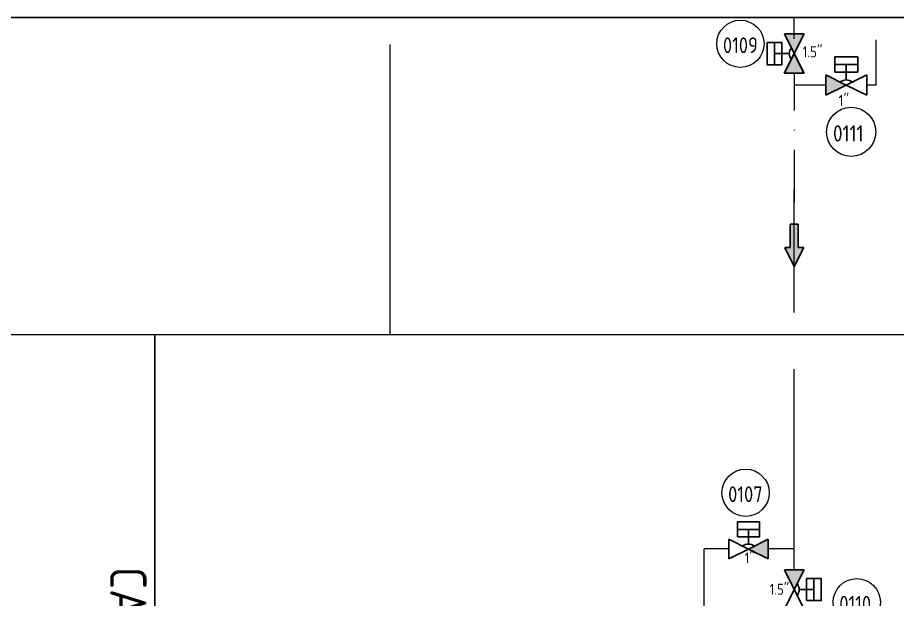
# Model space of a CAD drawing. Header units: millimetres. Extents: x -68339142 to 208, y -167 to 82456658.
# Drawn here: x -68336033 to -68335377, y 82449165 to 82449598 of the extents above; entities that cross this region are included whole.
import ezdxf

# ---------------------------------------------------------------- set-up
doc = ezdxf.new("R2010")
doc.units = ezdxf.units.MM
doc.header["$MEASUREMENT"] = 0
doc.layers.add('AM_8', color=1, linetype='Continuous', lineweight=15)
for name, color, linetype in [('WFI', 100, 'Continuous'), ('压缩空气', 130, 'Continuous'), ('文字', 1, 'Continuous'), ('機器', 7, 'Continuous')]:
    doc.layers.add(name, color=color, linetype=linetype)
doc.styles.get("Standard").update_dxf_attribs({"font": 'gbenor.shx', "bigfont": 'gbcbig.shx'})

# ---------------------------------------------------------------- blocks, each defined once
blk = doc.blocks.new('*U286')
at = {"color": 0}
for p, q in [((5.62, 11.25), (-5.63, 11.25)), ((-5.63, 11.25), (0, 0)), ((0, 0), (5.62, 11.25)), ((7.03, -6.33), (7.03, 6.33)), ((7.03, 6.33), (15.47, 6.33)), ((11.25, -6.33), (11.25, 6.33)), ((11.25, 6.33), (11.25, -6.33)), ((15.47, 6.33), (15.47, -6.33)), ((-5.63, -11.25), (0, 0)), ((0, 0), (5.62, -11.25)), ((2.81, 0), (11.25, 0)), ((5.62, -11.25), (-5.63, -11.25))]:
    blk.add_line(p, q, dxfattribs=at)
blk.add_lwpolyline([(7.03, -6.33), (7.03, -6.33), (15.47, -6.33), (15.47, -6.33)], close=True, dxfattribs=at)
at = {"color": 1, "linetype": 'ByBlock', "lineweight": 9}
blk.add_circle((35.73, -7.25), 13.5, dxfattribs=at)
at = {"color": 0}
blk.add_arc((-2.81, 0), 5.62, 323.1301, 36.8699, dxfattribs=at)
at = {"color": 1, "linetype": 'ByBlock', "lineweight": 9}
for tag, p, height in [('尺寸', (-14.09, -3.01), 6.3), ('YQJ_NO', (25.74, -12.59), 9)]:
    blk.add_attdef(tag, p, '', height=height, dxfattribs=at)
for tag, p, height, flags in [('YQJ_CODE', (28.02, -4.58), 9, 2), ('YQJ_ITEMID', (12.3, -9.27), 5, 1), ('YQJ_CLASS_NAME', (12.34, -15.05), 5, 1), ('品牌', (13.52, -20.57), 5, 1), ('供电电源', (13.41, -26.42), 5, 1), ('控制方式', (13.73, -33.14), 5, 1), ('输出信号类型1', (14.15, -39.41), 5, 1), ('输出信号类型2', (13.98, -46.43), 5, 1)]:
    blk.add_attdef(tag, p, '', height=height, dxfattribs=dict(at, flags=flags))
blk = doc.blocks.new('*U43')
h = blk.add_hatch(color=256)
h.dxf.hatch_style = 1
h.paths.add_polyline_path([(5.625, 11.25), (-5.625, 11.25), (0, 0)])
at = {"color": 0}
for p, q in [((5.625, 11.25), (-5.625, 11.25)), ((-5.625, 11.25), (0, 0)), ((0, 0), (5.625, 11.25))]:
    blk.add_line(p, q, dxfattribs=at)
blk = doc.blocks.new('*U316')
at = {"color": 0}
for p, q in [((-6.33, 7.03), (-6.33, 15.47)), ((-6.33, 15.47), (6.33, 15.47)), ((6.33, 11.25), (-6.33, 11.25)), ((-6.33, 11.25), (6.33, 11.25)), ((0, 2.81), (0, 11.25)), ((0, 0), (-11.25, 5.62)), ((-11.25, 5.62), (-11.25, -5.63)), ((6.33, 7.03), (-6.33, 7.03)), ((0, 0), (11.25, 5.62)), ((11.25, 5.62), (11.25, -5.63)), ((-11.25, -5.63), (0, 0)), ((11.25, -5.63), (0, 0))]:
    blk.add_line(p, q, dxfattribs=at)
blk.add_lwpolyline([(6.33, 7.03), (6.33, 7.03), (6.33, 15.47), (6.33, 15.47)], close=True, dxfattribs=at)
at = {"color": 1, "linetype": 'ByBlock', "lineweight": 9}
blk.add_circle((2.75, -25.71), 13.5, dxfattribs=at)
at = {"color": 0}
blk.add_arc((0, -2.81), 5.62, 53.1301, 126.8699, dxfattribs=at)
at = {"color": 1, "linetype": 'ByBlock', "lineweight": 9}
for tag, p, height in [('尺寸', (-4.14, -11.63), 6.3), ('YQJ_NO', (-7.25, -31.04), 9)]:
    blk.add_attdef(tag, p, '', height=height, dxfattribs=at)
for tag, p, height, flags in [('YQJ_ITEMID', (12.3, -9.27), 5, 1), ('YQJ_CODE', (-4.97, -23.04), 9, 2), ('YQJ_CLASS_NAME', (12.34, -15.05), 5, 1), ('品牌', (13.52, -20.57), 5, 1), ('供电电源', (13.41, -26.42), 5, 1), ('控制方式', (13.73, -33.14), 5, 1), ('输出信号类型1', (14.15, -39.41), 5, 1), ('输出信号类型2', (13.98, -46.43), 5, 1)]:
    blk.add_attdef(tag, p, '', height=height, dxfattribs=dict(at, flags=flags))
blk = doc.blocks.new('*U282')
h = blk.add_hatch(color=256)
h.dxf.hatch_style = 1
h.paths.add_polyline_path([(11.25, -5.63), (11.25, 5.62), (0, 0)])
at = {"color": 0}
for p, q in [((11.25, 5.62), (0, 0)), ((11.25, -5.63), (11.25, 5.62)), ((0, 0), (11.25, -5.63))]:
    blk.add_line(p, q, dxfattribs=at)
blk = doc.blocks.new('*U276')
at = {"color": 0}
for p, q in [((0, 0), (-5.63, 11.25)), ((-5.63, 11.25), (5.62, 11.25)), ((5.62, 11.25), (0, 0)), ((-15.47, -6.33), (-15.47, 6.33)), ((-11.25, 6.33), (-11.25, -6.33)), ((-11.25, -6.33), (-11.25, 6.33)), ((-7.03, 6.33), (-7.03, -6.33)), ((-2.81, 0), (-11.25, 0)), ((0, 0), (-5.63, -11.25)), ((5.62, -11.25), (0, 0)), ((-7.03, -6.33), (-15.47, -6.33)), ((-5.63, -11.25), (5.62, -11.25))]:
    blk.add_line(p, q, dxfattribs=at)
blk.add_lwpolyline([(-7.03, 6.33), (-7.03, 6.33), (-15.47, 6.33), (-15.47, 6.33)], close=True, dxfattribs=at)
at = {"color": 1, "linetype": 'ByBlock', "lineweight": 9}
blk.add_circle((-30.74, 5.63), 13.5, dxfattribs=at)
at = {"color": 0}
blk.add_arc((2.81, 0), 5.62, 143.1301, 216.8699, dxfattribs=at)
at = {"color": 1, "linetype": 'ByBlock', "lineweight": 9}
for tag, p, height, flags in [('YQJ_CODE', (-38.45, 8.3), 9, 2), ('YQJ_ITEMID', (12.3, -9.27), 5, 1), ('YQJ_CLASS_NAME', (12.34, -15.05), 5, 1), ('品牌', (13.52, -20.57), 5, 1), ('供电电源', (13.41, -26.42), 5, 1), ('控制方式', (13.73, -33.14), 5, 1), ('输出信号类型1', (14.15, -39.41), 5, 1), ('输出信号类型2', (13.98, -46.43), 5, 1)]:
    blk.add_attdef(tag, p, '', height=height, dxfattribs=dict(at, flags=flags))
for tag, p, height in [('YQJ_NO', (-40.73, 0.29), 9), ('尺寸', (4.81, -2.09), 6.3)]:
    blk.add_attdef(tag, p, '', height=height, dxfattribs=at)
blk = doc.blocks.new('*U277')
at = {"color": 0}
for p, q in [((-6.33, 7.03), (-6.33, 15.47)), ((-6.33, 15.47), (6.33, 15.47)), ((6.33, 11.25), (-6.33, 11.25)), ((-6.33, 11.25), (6.33, 11.25)), ((0, 2.81), (0, 11.25)), ((0, 0), (-11.25, 5.62)), ((-11.25, 5.62), (-11.25, -5.63)), ((6.33, 7.03), (-6.33, 7.03)), ((0, 0), (11.25, 5.62)), ((11.25, 5.62), (11.25, -5.63)), ((-11.25, -5.63), (0, 0)), ((11.25, -5.63), (0, 0))]:
    blk.add_line(p, q, dxfattribs=at)
blk.add_lwpolyline([(6.33, 7.03), (6.33, 7.03), (6.33, 15.47), (6.33, 15.47)], close=True, dxfattribs=at)
at = {"color": 1, "linetype": 'ByBlock', "lineweight": 9}
blk.add_circle((-1.61, 32.16), 13.5, dxfattribs=at)
at = {"color": 0}
blk.add_arc((0, -2.81), 5.62, 53.1301, 126.8699, dxfattribs=at)
at = {"color": 1, "linetype": 'ByBlock', "lineweight": 9}
for tag, p, height, flags in [('YQJ_CODE', (-9.32, 34.83), 9, 2), ('YQJ_ITEMID', (12.3, -9.27), 5, 1), ('YQJ_CLASS_NAME', (12.34, -15.05), 5, 1), ('品牌', (13.52, -20.57), 5, 1), ('供电电源', (13.41, -26.42), 5, 1), ('控制方式', (13.73, -33.14), 5, 1), ('输出信号类型1', (14.15, -39.41), 5, 1), ('输出信号类型2', (13.98, -46.43), 5, 1)]:
    blk.add_attdef(tag, p, '', height=height, dxfattribs=dict(at, flags=flags))
for tag, p, height in [('YQJ_NO', (-11.6, 26.82), 9), ('尺寸', (-2.12, -8.26), 6.3)]:
    blk.add_attdef(tag, p, '', height=height, dxfattribs=at)
blk = doc.blocks.new('*U278')
h = blk.add_hatch(color=256)
h.dxf.hatch_style = 1
h.paths.add_polyline_path([(11.25, -5.62), (11.25, 5.63), (0, 0)])
at = {"color": 0}
for p, q in [((11.25, 5.63), (0, 0)), ((11.25, -5.62), (11.25, 5.63)), ((0, 0), (11.25, -5.62))]:
    blk.add_line(p, q, dxfattribs=at)
blk = doc.blocks.new('*U283')
h = blk.add_hatch(color=256)
h.dxf.hatch_style = 1
h.paths.add_polyline_path([(-5.66, -11.23), (5.59, -11.27), (0, 0)])
at = {"color": 0}
for p, q in [((0, 0), (-5.66, -11.23)), ((5.59, -11.27), (0, 0)), ((-5.66, -11.23), (5.59, -11.27))]:
    blk.add_line(p, q, dxfattribs=at)
blk = doc.blocks.new('KGJK')
at = {"layer": 'AM_8'}
blk.add_hatch(color=256, dxfattribs=at).paths.add_polyline_path([(5848.81, -1050.61), (5848.81, -1052.35), (5853.94, -1052.35), (5853.94, -1053.56), (5858.11, -1051.48), (5853.94, -1049.39), (5853.94, -1050.61)])
at = {"layer": '文字'}
for p, q in [((5858.11, -1051.48), (5853.94, -1049.39)), ((5853.94, -1049.39), (5853.94, -1050.61)), ((5848.81, -1050.61), (5848.81, -1052.35)), ((5848.81, -1050.61), (5853.94, -1050.61)), ((5858.11, -1051.48), (5853.94, -1053.56)), ((5848.81, -1052.35), (5853.94, -1052.35)), ((5853.94, -1052.35), (5853.94, -1053.56))]:
    blk.add_line(p, q, dxfattribs=at)

msp = doc.modelspace()

# ---------------------------------------------------------------- linework, layer by layer
at = {"color": 3}
for p, q in [((-68335755.1878, 82449598.33903), (-68336398.82501, 82449598.33894)), ((-68335521.16023, 82449598.33904), (-68335755.1878, 82449598.33903)), ((-68334833.50609, 82449598.33913), (-68335521.16023, 82449598.33916))]:
    msp.add_line(p, q, dxfattribs=at)
at = {"layer": 'WFI', "color": 3, "lineweight": 9}
for p, q in [((-68335453.925, 82449582.57759), (-68335453.925, 82449598.33895)), ((-68335392.82341, 82449548.06499), (-68335392.82341, 82449581.83915)), ((-68335453.925, 82449556.80196), (-68335453.925, 82449529.04787)), ((-68335430.47473, 82449548.06499), (-68335453.925, 82449548.06486)), ((-68335392.82341, 82449548.06499), (-68335399.91642, 82449548.06499)), ((-68335453.925, 82449514.63241), (-68335453.925, 82449514.11178)), ((-68335453.925, 82449499.69632), (-68335453.92502, 82449460.28212)), ((-68335453.92502, 82449378.36324), (-68335453.92502, 82449469.94838)), ((-68335453.90842, 82449186.63119), (-68335453.92584, 82449336.28552)), ((-68335521.16023, 82448953.87509), (-68335521.16023, 82449202.39255)), ((-68335502.72927, 82449202.39255), (-68335521.16023, 82449202.39255)), ((-68335487.58514, 82449202.39255), (-68335488.52186, 82449202.39255)), ((-68335453.91026, 82449202.39255), (-68335473.37772, 82449202.39255)), ((-68335453.90671, 82449171.91883), (-68335453.90672, 82449171.99198))]:
    msp.add_line(p, q, dxfattribs=at)
at = {"layer": '压缩空气', "lineweight": 9}
for p, q in [((-68335755.1878, 82449578.37613), (-68335755.1878, 82449457.91108)), ((-68335755.1878, 82449457.91108), (-68335755.1878, 82449361.82908)), ((-68332814.03813, 82449361.82899), (-68336852.07748, 82449361.82908))]:
    msp.add_line(p, q, dxfattribs=at)
at = {"layer": '压缩空气'}
msp.add_line((-68335930.31951, 82448673.22127), (-68335930.31951, 82449361.82908), dxfattribs=at)

# ---------------------------------------------------------------- block references
ref = msp.add_blockref('*U276', (-68335453.925, 82449571.47773), dxfattribs=dict(xscale=1.304513100000001, yscale=1.304513100000001, zscale=1.304513100000001))
ref.add_attrib('YQJ_NO', '0109', (-68335507.06295, 82449571.85667), dxfattribs={"color": 1, "linetype": 'ByBlock', "lineweight": 9, "height": 11.740618})
ref.add_attrib('尺寸', '1.5"', (-68335447.64886, 82449568.75586), dxfattribs={"color": 1, "linetype": 'ByBlock', "lineweight": 9, "height": 8.218433})
at = {"xscale": 1.304513100000001, "yscale": 1.304513100000001, "zscale": 1.304513100000001}
for name, p in [('*U43', (-68335453.925, 82449571.47773)), ('*U283', (-68335453.95619, 82449571.54011)), ('*U278', (-68335488.0535, 82449202.15837)), ('*U43', (-68335453.925, 82449171.95542))]:
    msp.add_blockref(name, p, dxfattribs=at)
ref = msp.add_blockref('*U316', (-68335415.19558, 82449548.06499), dxfattribs=dict(xscale=1.358146929864187, yscale=1.358146929864187, zscale=1.358146929864187))
ref.add_attrib('YQJ_NO', '0111', (-68335425.03565, 82449505.90161), dxfattribs={"color": 1, "linetype": 'ByBlock', "lineweight": 9, "height": 12.223322})
ref.add_attrib('尺寸', '1"', (-68335420.82069, 82449532.27635), dxfattribs={"color": 1, "linetype": 'ByBlock', "lineweight": 9, "height": 8.556326})
at = {"xscale": 1.358146929864187, "yscale": 1.358146929864187, "zscale": 1.358146929864187, "rotation": 180}
msp.add_blockref('*U282', (-68335415.19559, 82449548.06499), dxfattribs=at)
ref = msp.add_blockref('*U277', (-68335488.0535, 82449202.15837), dxfattribs=dict(xscale=1.304513100000001, yscale=1.304513100000001, zscale=1.304513100000001))
ref.add_attrib('YQJ_NO', '0107', (-68335503.18864, 82449237.14608), dxfattribs={"color": 1, "linetype": 'ByBlock', "lineweight": 9, "height": 11.740618})
ref.add_attrib('尺寸', '1"', (-68335490.81963, 82449191.387), dxfattribs={"color": 1, "linetype": 'ByBlock', "lineweight": 9, "height": 8.218433})
ref = msp.add_blockref('*U286', (-68335453.925, 82449171.95542), dxfattribs=dict(xscale=1.304513100000001, yscale=1.304513100000001, zscale=1.304513100000001))
ref.add_attrib('YQJ_NO', '0110', (-68335420.34761, 82449155.53266), dxfattribs={"color": 1, "linetype": 'ByBlock', "lineweight": 9, "height": 11.740618})
ref.add_attrib('尺寸', '1.5"', (-68335472.31077, 82449168.02935), dxfattribs={"color": 1, "linetype": 'ByBlock', "lineweight": 9, "height": 8.218433})
at = {"layer": '機器', "lineweight": 9, "xscale": -3.384651308526882, "yscale": 3.384651308526882, "zscale": 3.384651308526882, "rotation": 90}
msp.add_blockref('KGJK', (-68339012.81021, 82469240.44647), dxfattribs=at)

# ---------------------------------------------------------------- texts
at = {"layer": '压缩空气', "insert": (-68335950.22461, 82449004.84532), "char_height": 26.99268, "attachment_point": 5, "rotation": 270}
msp.add_mtext('CA-3/4"-3A-304-MP0.6um', dxfattribs=at)

doc.saveas('drawing.dxf')
